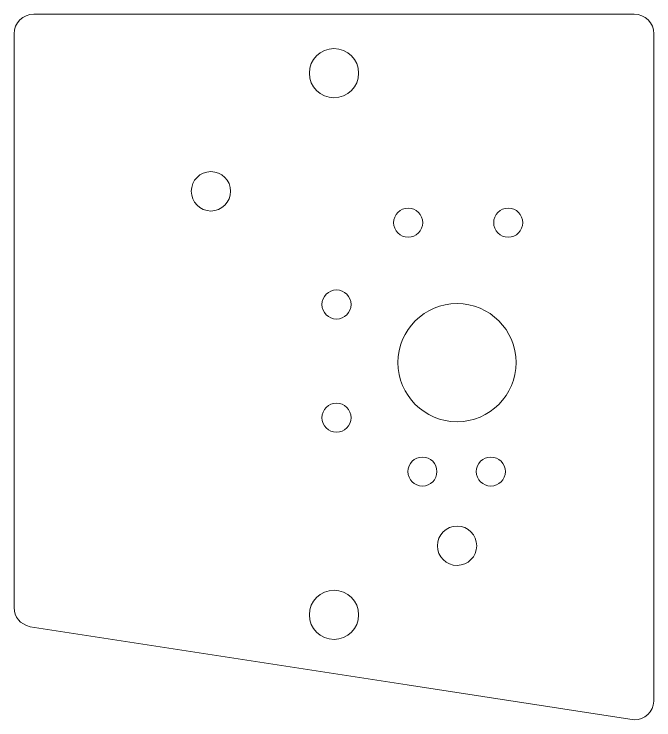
# Model space of a CAD drawing. Header units: millimetres. Extents: x -28 to 37, y -115 to 123.
# Drawn here: x -28.4 to 36.6, y 51 to 122.7 of the extents above; entities that cross this region are included whole.
import ezdxf

# ---------------------------------------------------------------- set-up
doc = ezdxf.new("R2010")
doc.units = ezdxf.units.MM
doc.header["$MEASUREMENT"] = 0
doc.layers.add('Layer 1', color=7, linetype='Continuous')

msp = doc.modelspace()

# ---------------------------------------------------------------- linework, layer by layer
at = {"layer": 'Layer 1', "color": 250, "lineweight": 9}
for centre in [(11.6195, 101.5432), (21.7864, 101.5432), (4.3395, 93.232), (4.3395, 81.7338), (13.0708, 76.2578), (20.0208, 76.2578)]:
    msp.add_ellipse(centre, major_axis=(0, 1.475), ratio=1, dxfattribs=at)
for points, knots in [([(-26.4142, 122.7292), (-26.4142, 122.7292), (34.5858, 122.7292), (34.5858, 122.7292), (34.5858, 122.7292), (35.6858, 122.7292), (36.5858, 121.8292), (36.5858, 120.7292), (36.5858, 120.7292), (36.5858, 120.7292), (36.5858, 52.9215), (36.5858, 52.9215), (36.5858, 52.9215), (36.5259, 51.8759), (35.6532, 51.0388), (34.5937, 51.0364), (34.5937, 51.0364), (34.5937, 51.0364), (11.5251, 54.5933), (11.5251, 54.5933), (11.5251, 54.5933), (11.5251, 54.5933), (-3.8749, 56.9539), (-3.8749, 56.9539), (-3.8749, 56.9539), (-3.8749, 56.9539), (-26.7692, 60.4761), (-26.7692, 60.4761), (-26.7692, 60.4761), (-27.8334, 60.7928), (-28.3891, 61.4461), (-28.4142, 62.4504), (-28.4142, 62.4504), (-28.4142, 62.4504), (-28.4142, 120.7292), (-28.4142, 120.7292), (-28.4142, 120.7292), (-28.4142, 121.8292), (-27.5142, 122.7292), (-26.4142, 122.7292)], [0, 0, 0, 0, 0.0909091, 0.0909091, 0.0909091, 0.0909091, 0.1818182, 0.1818182, 0.1818182, 0.1818182, 0.2727273, 0.2727273, 0.2727273, 0.2727273, 0.3636364, 0.3636364, 0.3636364, 0.3636364, 0.4545455, 0.4545455, 0.4545455, 0.4545455, 0.5454545, 0.5454545, 0.5454545, 0.5454545, 0.6363636, 0.6363636, 0.6363636, 0.6363636, 0.7272727, 0.7272727, 0.7272727, 0.7272727, 0.8181818, 0.8181818, 0.8181818, 0.8181818, 1, 1, 1, 1]), ([(4.0856, 119.2292), (2.705, 119.2292), (1.5856, 118.109), (1.5856, 116.7287), (1.5856, 116.7287), (1.5854, 115.3492), (2.7052, 114.2292), (4.0857, 114.2292), (4.0857, 114.2292), (5.466, 114.2303), (6.5856, 115.3485), (6.5856, 116.7287), (6.5856, 116.7287), (6.5853, 118.1102), (5.4661, 119.2282), (4.0856, 119.2292)], [0, 0, 0, 0, 0.2, 0.2, 0.2, 0.2, 0.4, 0.4, 0.4, 0.4, 0.6, 0.6, 0.6, 0.6, 1, 1, 1, 1]), ([(-8.4142, 106.7295), (-9.5186, 106.7295), (-10.4141, 105.8332), (-10.4141, 104.7288), (-10.4141, 104.7288), (-10.4143, 103.625), (-9.5185, 102.7289), (-8.4141, 102.7289), (-8.4141, 102.7289), (-7.3099, 102.7298), (-6.4142, 103.6245), (-6.4142, 104.7288), (-6.4142, 104.7288), (-6.4144, 105.8342), (-7.3098, 106.7287), (-8.4142, 106.7295)], [0, 0, 0, 0, 0.2, 0.2, 0.2, 0.2, 0.4, 0.4, 0.4, 0.4, 0.6, 0.6, 0.6, 0.6, 1, 1, 1, 1]), ([(16.5857, 93.3293), (13.2725, 93.3293), (10.5858, 90.6422), (10.5858, 87.3291), (10.5858, 87.3291), (10.5858, 84.0164), (13.2725, 81.3293), (16.5857, 81.3293), (16.5857, 81.3293), (19.8988, 81.3301), (22.5858, 84.016), (22.5858, 87.3291), (22.5858, 87.3291), (22.5856, 90.6431), (19.8989, 93.329), (16.5857, 93.3293)], [0, 0, 0, 0, 0.2, 0.2, 0.2, 0.2, 0.4, 0.4, 0.4, 0.4, 0.6, 0.6, 0.6, 0.6, 1, 1, 1, 1]), ([(16.5858, 70.7295), (15.4814, 70.7295), (14.5859, 69.8332), (14.5859, 68.7288), (14.5859, 68.7288), (14.5857, 67.6249), (15.4815, 66.7289), (16.5859, 66.7289), (16.5859, 66.7289), (17.6901, 66.7299), (18.5858, 67.6245), (18.5858, 68.7288), (18.5858, 68.7288), (18.5856, 69.8341), (17.6902, 70.7287), (16.5858, 70.7295)], [0, 0, 0, 0, 0.2, 0.2, 0.2, 0.2, 0.4, 0.4, 0.4, 0.4, 0.6, 0.6, 0.6, 0.6, 1, 1, 1, 1]), ([(4.0859, 64.2056), (2.7053, 64.2056), (1.5859, 63.0854), (1.5859, 61.7051), (1.5859, 61.7051), (1.5857, 60.3256), (2.7055, 59.2056), (4.086, 59.2056), (4.086, 59.2056), (5.4663, 59.2067), (6.5859, 60.3249), (6.5859, 61.7051), (6.5859, 61.7051), (6.5856, 63.0866), (5.4664, 64.2046), (4.0859, 64.2056)], [0, 0, 0, 0, 0.2, 0.2, 0.2, 0.2, 0.4, 0.4, 0.4, 0.4, 0.6, 0.6, 0.6, 0.6, 1, 1, 1, 1])]:
    msp.add_open_spline(points, degree=3, knots=knots, dxfattribs=at)

doc.saveas('drawing.dxf')
